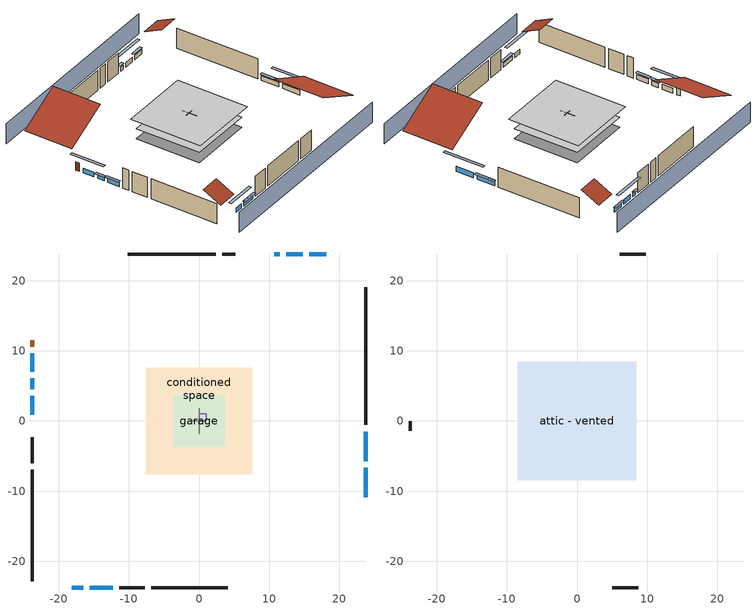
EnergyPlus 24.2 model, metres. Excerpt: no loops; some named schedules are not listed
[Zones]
central ac and furnace airloop ret air zone
 floor adiabatic (AdiabaticConst): 0,0 0,1 1,1 1,0 z0
 wall adiabatic (AdiabaticConst): 0,1 0,0 1,0 1,1 0,1 z0:1
 ceiling adiabatic (AdiabaticConst): 1,0 1,1 0,1 0,0 z1
conditioned space
 floor to garage (Floor1 construction): -3.66,-3.66 -3.66,3.66 3.66,3.66 3.66,-3.66 z0
 floor adiabatic (AdiabaticFloorConstruction): -7.63,-7.63 -7.63,7.63 7.63,7.63 7.63,-7.63 z2.44
 floor foundation (Slab2 construction): -7.63,-7.63 -7.63,7.63 7.63,7.63 7.63,-7.63 z0
 wall outside (AdiabaticWallConstruction 1): -23.82,11.49 -23.82,10.57 z0:2.03
 wall outside (AdiabaticWallConstruction): 23.82,-10.85 23.82,-6.64 / 23.82,-5.71 23.82,-1.5 z0:1.13; 18.16,23.82 15.75,23.82 / -18.16,-23.82 -16.49,-23.82 / 14.82,23.82 12.42,23.82 z0:1.1; -15.56,-23.82 -12.33,-23.82 z0:1.07; -23.82,9.64 -23.82,7.06 z0:1.16; -23.82,6.13 -23.82,4.53 / 11.49,23.82 10.72,23.82 z0:1.04; -23.82,3.61 -23.82,0.88 z0:1.19
 wall outside (Wall3 construction): 23.82,-0.57 23.82,19.1 z0:4.88
 wall outside (Wall4 construction): -6.82,-23.82 4.11,-23.82 z0:4.88
 wall outside (Wall7 construction): -23.82,-6.93 -23.82,-22.89 z0:4.88
 wall outside (Wall8 construction): 2.4,23.82 -10.19,23.82 z0:4.88
 wall to garage (Wall5 construction): 0,1.83 0,-1.83 z0:4.88
 wall to garage (Wall6 construction): -0.91,0 0.91,0 z0:4.88
 window (WindowConstruction): 23.82,-10.85 23.82,-6.64 z0:1.13
 window (WindowConstruction 9): 18.15,23.82 15.75,23.82 z0:1.1
 window (WindowConstruction 1): 23.82,-5.71 23.82,-1.5 z0:1.13
 window (WindowConstruction 2): -18.15,-23.82 -16.49,-23.82 z0:1.1
 window (WindowConstruction 3): -15.56,-23.82 -12.34,-23.82 z0:1.07
 window (WindowConstruction 4): -23.82,9.64 -23.82,7.06 z0:1.16
 window (WindowConstruction 5): -23.82,6.13 -23.82,4.53 z0:1.04
 window (WindowConstruction 6): -23.82,3.6 -23.82,0.89 z0:1.19
 window (WindowConstruction 7): 14.82,23.82 12.42,23.82 z0:1.1
 window (WindowConstruction 8): 11.49,23.82 10.72,23.82 z0:1.04
 door (Door): -23.82,11.48 -23.82,10.57 z0:2.03
 ceiling adiabatic (AdiabaticFloorConstruction): 7.63,-7.63 7.63,7.63 -7.63,7.63 -7.63,-7.63 z2.44
garage
 floor foundation (Slab1 construction): -3.66,-3.66 -3.66,3.66 3.66,3.66 3.66,-3.66 z0
 wall outside (Wall1 construction): -11.41,-23.82 -7.75,-23.82 z0:4.88
 wall outside (Wall12 construction): 5.16,23.82 3.33,23.82 z0:4.88
 wall outside (Wall2 construction): -23.82,-2.34 -23.82,-6 z0:4.88
attic - vented
 floor to conditioned space (Floor2 construction Reversed): -8.46,-8.46 -8.46,8.46 8.46,8.46 8.46,-8.46 z4.88
 wall outside (Wall10 construction): 9.79,23.82 6.09,23.82 z0:4.88
 wall outside (Wall11 construction): -23.82,-0.04 -23.82,-1.42 z0:4.88
 wall outside (Wall9 construction): 5.04,-23.82 8.73,-23.82 z0:4.88
 roof outside (Roof1 construction): 23.82,-11.78,4.88 13.05,-11.78,10.26 13.05,-23.82,10.26 23.82,-23.82,4.88
 roof outside (Roof2 construction): -19.08,-23.82,4.88 -19.08,-19.58,7 -23.82,-19.58,7 -23.82,-23.82,4.88
 roof outside (Roof3 construction): 19.08,23.82,4.88 19.08,19.58,7 23.82,19.58,7 23.82,23.82,4.88
 roof outside (Roof4 construction): -23.82,12.41,4.88 -13.62,12.41,9.98 -13.62,23.82,9.98 -23.82,23.82,4.88
shading: 23.82,28.39 -23.82,28.39 / -23.82,-28.39 23.82,-28.39 z0:4.88; 23.82,-3.89 23.82,-13.59 24.43,-13.59 24.43,-3.89 z3.87; 15.45,23.82 18.46,23.82 18.46,24.43 15.45,24.43 z1.4; 23.82,-1.19 23.82,-6.01 24.43,-6.01 24.43,-1.19 z1.43; -13.74,-23.82 -20.9,-23.82 -20.9,-24.43 -13.74,-24.43 z3.84; -12.03,-23.82 -15.86,-23.82 -15.86,-24.43 -12.03,-24.43 z1.37; -23.82,4.32 -23.82,12.38 -24.43,12.38 -24.43,4.32 z3.9; -23.82,4.23 -23.82,6.43 -24.43,6.43 -24.43,4.23 z1.34; -23.82,0.58 -23.82,3.91 -24.43,3.91 -24.43,0.58 z1.49; 9.67,23.82 17.56,23.82 17.56,24.43 9.67,24.43 z3.84; 10.41,23.82 11.79,23.82 11.79,24.43 10.41,24.43 z1.34
[Building]
Building 1: Terrain=Suburbs
[Site:Location]
Flagstaff Airport_AZ_USA: Latitude {deg}=35.14; Longitude {deg}=-111.67; Time Zone {hr}=-7; Elevation {m}=2139
[Site:GroundTemperature:Shallow]
5.11996, 3.5264, 3.39878, 4.15501, 7.19083, 10.2125, 12.8321, 14.4916, 14.6326, 13.2829, 10.7301, 7.80108
[Site:WaterMainsTemperature]
Calculation Method=Schedule; Temperature Schedule=mains temperature schedule
[Material] Roughness=Rough; Thermal Absorptance=0.9
Name | Thickness {m} | Conductivity {W/m-K} | Density {kg/m3} | Specific Heat {J/kg-K} | Solar Absorptance | Visible Absorptance
ceiling loosefill ins | 0.0846667 | 0.0480833 | 16.02 | 1046.75 | 0.7 | 0.7
ceiling stud and cavity | 0.1397 | 0.0920385 | 65.682 | 1177.47 | 0.7 | 0.7
concrete 4.0 in. | 0.1016 | 1.803125 | 2242.8 | 837.4 | 0.7 | 0.7
door material | 0.04445 | 0.0612267 | 512.64 | 1214.23 | 0.7 | 0.7
floor covering | 0.0127 | 0.0433444 | 54.468 | 1339.84 | 0.6 | 0.6
floor covering 1 | 0.0127 | 0.0450781 | 54.468 | 1339.84 | 0.9 | 0.9
floor rigid ins; wall rigid ins | 0.512978 | 0.029427 | 32.04 | 1214.23 | 0.7 | 0.7
floor stud and cavity | 0.1397 | 0.923637 | 92.3553 | 1139.71 | 0.7 | 0.7
floor stud and cavity 1 | 0.1397 | 1.75129 | 37.0049 | 1207.88 | 0.7 | 0.7
furniture material conditioned space 1; furniture material garage 1 | 0.1524 | 0.115458 | 640.8 | 1214.23 | 0.6 | 0.6
gypsum board | 0.0127 | 0.160291 | 801 | 837.4 | 0.6 | 0.6
osb sheathing 0.5 in. | 0.0127 | 0.115458 | 512.64 | 1214.23 | 0.6 | 0.6
osb sheathing 0.5 in. 1; osb sheathing 0.5 in. 2; osb sheathing 0.5 in. 3 | 0.0127 | 0.115458 | 512.64 | 1214.23 | 0.7 | 0.7
osb sheathing 0.75 in. | 0.01905 | 0.115458 | 512.64 | 1214.23 | 0.7 | 0.7
roof rigid ins | 0.00281632 | 0.029427 | 32.04 | 1214.23 | 0.7 | 0.7
wall stud and cavity | 0.1397 | 0.727959 | 139.0536 | 1170.24 | 0.6 | 0.6
wall stud and cavity 1 | 0.1397 | 0.0951301 | 139.0536 | 1170.24 | 0.7 | 0.7
wall stud and cavity 2 | 0.1397 | 0.0856282 | 139.0536 | 1170.24 | 0.7 | 0.7
wall stud and cavity 3 | 0.0889 | 0.380278 | 52.3479 | 1209.89 | 0.7 | 0.7
wall stud and cavity 4 | 0.0889 | 0.391764 | 83.0341 | 1211.67 | 0.7 | 0.7
wood shingles or shakes | 0.00635 | 0.162714 | 1121.4 | 1465.45 | 0.85 | 0.85
wood siding | 0.0254 | 0.102417 | 544.68 | 1172.36 | 0.85 | 0.85
wood siding 1; wood siding 2 | 0.0254 | 0.102417 | 544.68 | 1172.36 | 0.7 | 0.7
[Material:NoMass]
Adiabatic: Roughness=Rough; Thermal Resistance {m2-K/W}=176.1; Thermal Absorptance=0.9; Solar Absorptance=0.7; Visible Absorptance=0.7
[WindowMaterial:SimpleGlazingSystem]
WindowMaterial: U-Factor {W/m2-K}=2.78222; Solar Heat Gain Coefficient=0.56
[Construction]
AdiabaticConst: Adiabatic
AdiabaticFloorConstruction: floor stud and cavity 1, floor rigid ins, osb sheathing 0.75 in., floor covering
AdiabaticWallConstruction: wood siding 1, wall rigid ins, wall stud and cavity 3, gypsum board
AdiabaticWallConstruction 1: wood siding 2, wall rigid ins, wall stud and cavity 3, gypsum board
Door: door material
Floor1 construction: floor stud and cavity, osb sheathing 0.75 in., floor covering
Floor2 construction Reversed: gypsum board, ceiling stud and cavity, ceiling loosefill ins
furniture construction conditioned space 1: furniture material conditioned space 1
furniture construction garage 1: furniture material garage 1
PartitionWallConstruction: gypsum board, wall stud and cavity 4, gypsum board
Roof1 construction; Roof2 construction; Roof3 construction; Roof4 construction: wood shingles or shakes, roof rigid ins, osb sheathing 0.5 in.
Slab1 construction: concrete 4.0 in.
Slab2 construction: concrete 4.0 in., floor covering 1
Wall1 construction; Wall2 construction: wood siding, osb sheathing 0.5 in. 1, wall stud and cavity
Wall10 construction; Wall11 construction; Wall12 construction; Wall9 construction: wood siding, osb sheathing 0.5 in. 3, wall stud and cavity
Wall3 construction; Wall4 construction: wood siding, osb sheathing 0.5 in. 1, wall stud and cavity 1, gypsum board
Wall5 construction: osb sheathing 0.5 in. 2, wall stud and cavity 2, gypsum board
Wall6 construction: osb sheathing 0.5 in. 3, wall stud and cavity 2, gypsum board
Wall7 construction; Wall8 construction: wood siding, osb sheathing 0.5 in. 3, wall stud and cavity 1, gypsum board
WindowConstruction; WindowConstruction 1; WindowConstruction 2; WindowConstruction 3; WindowConstruction 4; WindowConstruction 5; WindowConstruction 6; WindowConstruction 7; WindowConstruction 8; WindowConstruction 9: WindowMaterial
[Zone] Multiplier=1
Name | Volume {m3} | Part of Total Floor Area
attic - vented | 361.037 | Yes
central ac and furnace airloop ret air zone | 1 | No
conditioned space | 1265.65 | Yes
garage | 130.484 | Yes
[Space]
Name | Zone | Volume {m3} | Space Type
attic - vented 1 | attic - vented | 361.037
central ac and furnace airloop ret air space | central ac and furnace airloop ret air zone |  | Plenum Space Type
conditioned space 1 | conditioned space | 1265.65
garage 1 | garage | 130.484
[OtherEquipment] Design Level Calculation Method=EquipmentLevel
Name | Fuel Type | Zone or ZoneList or Space or SpaceList | Schedule | Design Level {W} | Fraction Latent | Fraction Radiant | Fraction Lost
central_ac_and_furnace_airloop_0_RetCondToDZ equip; central_ac_and_furnace_airloop_0_SupCondToDZ equip; central_ac_and_furnace_airloop_0_SupSensLkToDZ equip | None | attic - vented 1 | Always On Discrete | 0 | 0 | 0 | 0
central_ac_and_furnace_airloop_0_SupLatLkToDZ equip | None | attic - vented 1 | Always On Discrete | 0 | 1 | 0 | 0
central_ac_and_furnace_airloop_0_RetCondToRP equip; central_ac_and_furnace_airloop_0_RetSensLkToRP equip | None | central ac and furnace airloop ret air space | Always On Discrete | 0 | 0 | 0 | 0
central_ac_and_furnace_airloop_0_RetLatLkToRP equip | None | central ac and furnace airloop ret air space | Always On Discrete | 0 | 1 | 0 | 0
central_ac_and_furnace_airloop_0_SupCondToLv equip; central_ac_and_furnace_airloop_0_SupSensLkToCond equip; mech vent house fan sensible load equip | None | conditioned space 1 | Always On Discrete | 0 | 0 | 0 | 0
central_ac_and_furnace_airloop_0_SupLatLkToCond equip; mech vent house fan latent load equip | None | conditioned space 1 | Always On Discrete | 0 | 1 | 0 | 0
clothes dryer 1 | NaturalGas | conditioned space 1 | clothes_dryer | 3100.27 | 0.0164787 | 0.0801128 | 0.85
cooking range 1 | NaturalGas | conditioned space 1 | cooking_range | 2491.32 | 0.161847 | 0.382892 | 0.2
water latent | None | conditioned space 1 | hot_water_fixtures | 668.187 | 1 | 0 | 0
water sensible | None | conditioned space 1 | hot_water_fixtures | -658.527 | 0 | 0.6 | 0
water heater energy adjustment1 | NaturalGas | garage 1 | Always On Discrete | 0.01 | 0 | 0 | 1
[ZoneInfiltration:EffectiveLeakageArea] Schedule=Always On Discrete
Name | Zone or Space | Effective Air Leakage Area {cm2} | Stack Coefficient | Wind Coefficient
infil|attic - vented 1 | attic - vented 1 | 9541.74 | 0.000713699 | 5.01389e-05
infil|garage 1 | garage 1 | 81.5512 | 0.000258295 | 6.19542e-05
[ZoneMixing] Schedule=Always On Continuous; Design Flow Rate Calculation Method=Flow/Zone; Design Flow Rate {m3/s}=0
Name | Zone or Space | Source Zone or Space
central_ac_and_furnace_airloop_0_ZoneMixCondToDZ mix; whole house fan mix | attic - vented | conditioned space
central_ac_and_furnace_airloop_0_ZoneMixDZToCond mix | conditioned space | attic - vented
[SpaceList]
Plenum Space Type: central ac and furnace airloop ret air space
[SurfaceProperty:ExposedFoundationPerimeter] Exposed Perimeter Calculation Method=TotalExposedPerimeter
Name | Total Exposed Perimeter {m}
Slab2 | 56.26608
Slab1 | 18.288
[SurfaceProperty:IncidentSolarMultiplier] Incident Solar Multiplier=1; Incident Solar Multiplier Schedule=trans schedule winter=0.85 summer=0.7
Window1; Window10; Window2; Window3; Window4; Window5; Window6; Window7; Window8; Window9
[InternalMass]
Name | Construction | Zone or ZoneList | Space or SpaceList | Surface Area {m2}
furniture mass conditioned space 1 | furniture construction conditioned space 1 | conditioned space | conditioned space 1 | 207.62
partition wall mass | PartitionWallConstruction | conditioned space | conditioned space 1 | 519.049
furniture mass garage 1 | furniture construction garage 1 | garage | garage 1 | 5.35122
[Lights] Design Level Calculation Method=LightingLevel; Return Air Fraction=0; Fraction Radiant=0.6; Fraction Visible=0.2; Fraction Replaceable=1
Name | Zone or ZoneList or Space or SpaceList | Schedule | Lighting Level {W}
interior lighting | conditioned space 1 | lighting_interior | 812.328
garage lighting | garage 1 | lighting_garage | 12.0143
[People]
occupants: Zone or ZoneList or Space or SpaceList=conditioned space 1; Number of People Schedule=occupants; Number of People Calculation Method=People; Number of People=2; Fraction Radiant=0.314171; Sensible Heat Fraction=0.56303; Activity Level Schedule=occupants activity schedule; Carbon Dioxide Generation Rate {m3/s-W}=0; Enable ASHRAE 55 Comfort Warnings=No; Mean Radiant Temperature Calculation Type=EnclosureAveraged
[ElectricEquipment] Design Level Calculation Method=EquipmentLevel
Name | Zone or ZoneList or Space or SpaceList | Schedule | Design Level {W} | Fraction Latent | Fraction Radiant | Fraction Lost
ceiling fan | conditioned space 1 | ceiling_fan | 12.7132 | 0 | 0.558 | 0
clothes dryer | conditioned space 1 | clothes_dryer | 233.363 | 0.0164787 | 0.0801128 | 0.85
clothes washer | conditioned space 1 | clothes_washer | 494.035 | 0.03 | 0.162 | 0.7
cooking range | conditioned space 1 | cooking_range | 85.0073 | 0.161847 | 0.382892 | 0.2
dishwasher | conditioned space 1 | dishwasher | 1108.14 | 0.3 | 0.18 | 0.4
fridge | conditioned space 1 | fridge schedule | 64.939 | 0 | 0.6 | 0
mech vent bath fan 0 | conditioned space 1 | mech vent bath fan 0 schedule | 30 | 0 | 0 | 1
mech vent house fan | conditioned space 1 | mech vent house fan schedule | 0 | 0 | 0 | 1
mech vent house fan cfis | conditioned space 1 | mech vent house fan cfis schedule | 0 | 0 | 0 | 0
mech vent range fan 0 | conditioned space 1 | mech vent range fan 0 schedule | 30 | 0 | 0 | 1
misc permanent spa heater | conditioned space 1 | misc permanent spa heater schedule | 534.445 | 0 | 0 | 1
misc permanent spa pump | conditioned space 1 | misc permanent spa pump schedule | 558.899 | 0 | 0 | 1
misc plug loads | conditioned space 1 | plug_loads_other | 591.122 | 0.021 | 0.558 | 0.049
whole house fan | conditioned space 1 | Always On Discrete | 0 | 0 | 0 | 1
fridge 1 | garage 1 | fridge schedule 1 | 64.939 | 0 | 0.6 | 0
[ZoneInfiltration:DesignFlowRate] Zone or ZoneList or Space or SpaceList=conditioned space 1; Schedule=Always On Discrete; Design Flow Rate Calculation Method=Flow/Zone; Design Flow Rate {m3/s}=0
infil flow; natural vent flow; whole house fan flow
[AirLoopHVAC:ReturnPlenum]
Air Loop HVAC Return Plenum 1: Zone=central ac and furnace airloop ret air zone
[Foundation:Kiva] Wall Height Above Grade {m}=0.1016; Wall Depth Below Slab {m}=0.2032
Name | Initial Indoor Air Temperature {C}
Foundation Kiva 1 | 7.04774
Foundation Kiva 2 | 20
[Foundation:Kiva:Settings]
Soil Conductivity {W/m-K}=0.8655; Soil Density {kg/m3}=1842.3; Soil Specific Heat {J/kg-K}=418.7; Ground Solar Absorptivity=0.9; Ground Thermal Absorptivity=0.9; Ground Surface Roughness {m}=0.03; Far-Field Width {m}=40; Deep-Ground Boundary Condition=ZeroFlux; Deep-Ground Depth {m}=40; Minimum Cell Dimension {m}=0.2; Maximum Cell Growth Coefficient=3; Simulation Timestep=Timestep
[Exterior:Lights]
exterior lighting: Schedule=exterior lighting schedule; Design Level {W}=34.2906
[EnergyManagementSystem:Sensor] Output:Variable or Output:Meter Index Key=attic - vented
Name | Output:Variable or Output:Meter
central_ac_and_furnace_airloop_0_DZ_T_s | Zone Air Temperature
central_ac_and_furnace_airloop_0_DZ_W_s | Zone Mean Air Humidity Ratio
[Schedule:Constant]
Name | Hourly Value
Always On Discrete; Always On Continuous; mech vent house fan schedule; mech vent house fan cfis schedule | 1
occupants activity schedule | 117.228
[Schedule:Week:Daily]
trans schedule winter=0.85 summer=0.7 Week Rule - Jan1-May26: trans schedule winter=0.85 summer=0.7 allday1, trans schedule winter=0.85 summer=0.7 allday1, trans schedule winter=0.85 summer=0.7 allday1, trans schedule winter=0.85 summer=0.7 allday1, trans schedule winter=0.85 summer=0.7 allday1, trans schedule winter=0.85 summer=0.7 allday1, trans schedule winter=0.85 summer=0.7 allday1, trans schedule winter=0.85 summer=0.7 default day, trans schedule winter=0.85 summer=0.7 default day, trans schedule winter=0.85 summer=0.7 default day, trans schedule winter=0.85 summer=0.7 default day, trans schedule winter=0.85 summer=0.7 default day
trans schedule winter=0.85 summer=0.7 Week Rule - May27-Jun2: trans schedule winter=0.85 summer=0.7 allday1, trans schedule winter=0.85 summer=0.7 allday1, trans schedule winter=0.85 summer=0.7 allday1, trans schedule winter=0.85 summer=0.7 allday1, trans schedule winter=0.85 summer=0.7 allday1, trans schedule winter=0.85 summer=0.7 allday152, trans schedule winter=0.85 summer=0.7 allday152, trans schedule winter=0.85 summer=0.7 default day, trans schedule winter=0.85 summer=0.7 default day, trans schedule winter=0.85 summer=0.7 default day, trans schedule winter=0.85 summer=0.7 default day, trans schedule winter=0.85 summer=0.7 default day
trans schedule winter=0.85 summer=0.7 Week Rule - Jun3-Aug25: trans schedule winter=0.85 summer=0.7 allday152, trans schedule winter=0.85 summer=0.7 allday152, trans schedule winter=0.85 summer=0.7 allday152, trans schedule winter=0.85 summer=0.7 allday152, trans schedule winter=0.85 summer=0.7 allday152, trans schedule winter=0.85 summer=0.7 allday152, trans schedule winter=0.85 summer=0.7 allday152, trans schedule winter=0.85 summer=0.7 default day, trans schedule winter=0.85 summer=0.7 default day, trans schedule winter=0.85 summer=0.7 default day, trans schedule winter=0.85 summer=0.7 default day, trans schedule winter=0.85 summer=0.7 default day
trans schedule winter=0.85 summer=0.7 Week Rule - Aug26-Sep1: trans schedule winter=0.85 summer=0.7 allday152, trans schedule winter=0.85 summer=0.7 allday152, trans schedule winter=0.85 summer=0.7 allday152, trans schedule winter=0.85 summer=0.7 allday152, trans schedule winter=0.85 summer=0.7 allday152, trans schedule winter=0.85 summer=0.7 allday152, trans schedule winter=0.85 summer=0.7 allday244, trans schedule winter=0.85 summer=0.7 default day, trans schedule winter=0.85 summer=0.7 default day, trans schedule winter=0.85 summer=0.7 default day, trans schedule winter=0.85 summer=0.7 default day, trans schedule winter=0.85 summer=0.7 default day
trans schedule winter=0.85 summer=0.7 Week Rule - Sep2-Dec31: trans schedule winter=0.85 summer=0.7 allday244, trans schedule winter=0.85 summer=0.7 allday244, trans schedule winter=0.85 summer=0.7 allday244, trans schedule winter=0.85 summer=0.7 allday244, trans schedule winter=0.85 summer=0.7 allday244, trans schedule winter=0.85 summer=0.7 allday244, trans schedule winter=0.85 summer=0.7 allday244, trans schedule winter=0.85 summer=0.7 default day, trans schedule winter=0.85 summer=0.7 default day, trans schedule winter=0.85 summer=0.7 default day, trans schedule winter=0.85 summer=0.7 default day, trans schedule winter=0.85 summer=0.7 default day
fridge schedule Week Rule - Jan1-Jan27: fridge schedule allday1, fridge schedule allday1, fridge schedule allday1, fridge schedule allday1, fridge schedule allday1, fridge schedule allday1, fridge schedule allday1, fridge schedule default day, fridge schedule default day, fridge schedule default day, fridge schedule default day, fridge schedule default day
fridge schedule Week Rule - Jan28-Feb3: fridge schedule allday1, fridge schedule allday1, fridge schedule allday1, fridge schedule allday1, fridge schedule allday2, fridge schedule allday2, fridge schedule allday2, fridge schedule default day, fridge schedule default day, fridge schedule default day, fridge schedule default day, fridge schedule default day
fridge schedule Week Rule - Feb4-Feb24: fridge schedule allday2, fridge schedule allday2, fridge schedule allday2, fridge schedule allday2, fridge schedule allday2, fridge schedule allday2, fridge schedule allday2, fridge schedule default day, fridge schedule default day, fridge schedule default day, fridge schedule default day, fridge schedule default day
fridge schedule Week Rule - Feb25-Mar3: fridge schedule allday2, fridge schedule allday2, fridge schedule allday2, fridge schedule allday2, fridge schedule allday3, fridge schedule allday3, fridge schedule allday3, fridge schedule default day, fridge schedule default day, fridge schedule default day, fridge schedule default day, fridge schedule default day
fridge schedule Week Rule - Mar4-May26: fridge schedule allday3, fridge schedule allday3, fridge schedule allday3, fridge schedule allday3, fridge schedule allday3, fridge schedule allday3, fridge schedule allday3, fridge schedule default day, fridge schedule default day, fridge schedule default day, fridge schedule default day, fridge schedule default day
fridge schedule Week Rule - May27-Jun2: fridge schedule allday3, fridge schedule allday3, fridge schedule allday3, fridge schedule allday3, fridge schedule allday3, fridge schedule allday6, fridge schedule allday6, fridge schedule default day, fridge schedule default day, fridge schedule default day, fridge schedule default day, fridge schedule default day
fridge schedule Week Rule - Jun3-Sep29: fridge schedule allday6, fridge schedule allday6, fridge schedule allday6, fridge schedule allday6, fridge schedule allday6, fridge schedule allday6, fridge schedule allday6, fridge schedule default day, fridge schedule default day, fridge schedule default day, fridge schedule default day, fridge schedule default day
fridge schedule Week Rule - Sep30-Oct6: fridge schedule allday6, fridge schedule allday10, fridge schedule allday10, fridge schedule allday10, fridge schedule allday10, fridge schedule allday10, fridge schedule allday10, fridge schedule default day, fridge schedule default day, fridge schedule default day, fridge schedule default day, fridge schedule default day
fridge schedule Week Rule - Oct7-Oct27: fridge schedule allday10, fridge schedule allday10, fridge schedule allday10, fridge schedule allday10, fridge schedule allday10, fridge schedule allday10, fridge schedule allday10, fridge schedule default day, fridge schedule default day, fridge schedule default day, fridge schedule default day, fridge schedule default day
fridge schedule Week Rule - Oct28-Nov3: fridge schedule allday10, fridge schedule allday10, fridge schedule allday10, fridge schedule allday10, fridge schedule allday11, fridge schedule allday11, fridge schedule allday11, fridge schedule default day, fridge schedule default day, fridge schedule default day, fridge schedule default day, fridge schedule default day
fridge schedule Week Rule - Nov4-Nov24: fridge schedule allday11, fridge schedule allday11, fridge schedule allday11, fridge schedule allday11, fridge schedule allday11, fridge schedule allday11, fridge schedule allday11, fridge schedule default day, fridge schedule default day, fridge schedule default day, fridge schedule default day, fridge schedule default day
fridge schedule Week Rule - Nov25-Dec1: fridge schedule allday11, fridge schedule allday11, fridge schedule allday11, fridge schedule allday11, fridge schedule allday11, fridge schedule allday11, fridge schedule allday12, fridge schedule default day, fridge schedule default day, fridge schedule default day, fridge schedule default day, fridge schedule default day
fridge schedule Week Rule - Dec2-Dec31: fridge schedule allday12, fridge schedule allday12, fridge schedule allday12, fridge schedule allday12, fridge schedule allday12, fridge schedule allday12, fridge schedule allday12, fridge schedule default day, fridge schedule default day, fridge schedule default day, fridge schedule default day, fridge schedule default day
mech vent bath fan 0 schedule Week Rule - Jan1-Dec31: mech vent bath fan 0 schedule allday1, mech vent bath fan 0 schedule allday1, mech vent bath fan 0 schedule allday1, mech vent bath fan 0 schedule allday1, mech vent bath fan 0 schedule allday1, mech vent bath fan 0 schedule allday1, mech vent bath fan 0 schedule allday1, mech vent bath fan 0 schedule default day, mech vent bath fan 0 schedule default day, mech vent bath fan 0 schedule default day, mech vent bath fan 0 schedule default day, mech vent bath fan 0 schedule default day
mech vent range fan 0 schedule Week Rule - Jan1-Dec31: mech vent range fan 0 schedule allday1, mech vent range fan 0 schedule allday1, mech vent range fan 0 schedule allday1, mech vent range fan 0 schedule allday1, mech vent range fan 0 schedule allday1, mech vent range fan 0 schedule allday1, mech vent range fan 0 schedule allday1, mech vent range fan 0 schedule default day, mech vent range fan 0 schedule default day, mech vent range fan 0 schedule default day, mech vent range fan 0 schedule default day, mech vent range fan 0 schedule default day
misc permanent spa heater schedule Week Rule - Jan1-Jan27: misc permanent spa heater schedule allday1, misc permanent spa heater schedule allday1, misc permanent spa heater schedule allday1, misc permanent spa heater schedule allday1, misc permanent spa heater schedule allday1, misc permanent spa heater schedule allday1, misc permanent spa heater schedule allday1, misc permanent spa heater schedule default day, misc permanent spa heater schedule default day, misc permanent spa heater schedule default day, misc permanent spa heater schedule default day, misc permanent spa heater schedule default day
misc permanent spa heater schedule Week Rule - Jan28-Feb3: misc permanent spa heater schedule allday1, misc permanent spa heater schedule allday1, misc permanent spa heater schedule allday1, misc permanent spa heater schedule allday1, misc permanent spa heater schedule allday2, misc permanent spa heater schedule allday2, misc permanent spa heater schedule allday2, misc permanent spa heater schedule default day, misc permanent spa heater schedule default day, misc permanent spa heater schedule default day, misc permanent spa heater schedule default day, misc permanent spa heater schedule default day
misc permanent spa heater schedule Week Rule - Feb4-Feb24: misc permanent spa heater schedule allday2, misc permanent spa heater schedule allday2, misc permanent spa heater schedule allday2, misc permanent spa heater schedule allday2, misc permanent spa heater schedule allday2, misc permanent spa heater schedule allday2, misc permanent spa heater schedule allday2, misc permanent spa heater schedule default day, misc permanent spa heater schedule default day, misc permanent spa heater schedule default day, misc permanent spa heater schedule default day, misc permanent spa heater schedule default day
misc permanent spa heater schedule Week Rule - Feb25-Mar3: misc permanent spa heater schedule allday2, misc permanent spa heater schedule allday2, misc permanent spa heater schedule allday2, misc permanent spa heater schedule allday2, misc permanent spa heater schedule allday3, misc permanent spa heater schedule allday3, misc permanent spa heater schedule allday3, misc permanent spa heater schedule default day, misc permanent spa heater schedule default day, misc permanent spa heater schedule default day, misc permanent spa heater schedule default day, misc permanent spa heater schedule default day
misc permanent spa heater schedule Week Rule - Mar4-May26: misc permanent spa heater schedule allday3, misc permanent spa heater schedule allday3, misc permanent spa heater schedule allday3, misc permanent spa heater schedule allday3, misc permanent spa heater schedule allday3, misc permanent spa heater schedule allday3, misc permanent spa heater schedule allday3, misc permanent spa heater schedule default day, misc permanent spa heater schedule default day, misc permanent spa heater schedule default day, misc permanent spa heater schedule default day, misc permanent spa heater schedule default day
misc permanent spa heater schedule Week Rule - May27-Jun2: misc permanent spa heater schedule allday3, misc permanent spa heater schedule allday3, misc permanent spa heater schedule allday3, misc permanent spa heater schedule allday3, misc permanent spa heater schedule allday3, misc permanent spa heater schedule allday6, misc permanent spa heater schedule allday6, misc permanent spa heater schedule default day, misc permanent spa heater schedule default day, misc permanent spa heater schedule default day, misc permanent spa heater schedule default day, misc permanent spa heater schedule default day
misc permanent spa heater schedule Week Rule - Jun3-Sep29: misc permanent spa heater schedule allday6, misc permanent spa heater schedule allday6, misc permanent spa heater schedule allday6, misc permanent spa heater schedule allday6, misc permanent spa heater schedule allday6, misc permanent spa heater schedule allday6, misc permanent spa heater schedule allday6, misc permanent spa heater schedule default day, misc permanent spa heater schedule default day, misc permanent spa heater schedule default day, misc permanent spa heater schedule default day, misc permanent spa heater schedule default day
misc permanent spa heater schedule Week Rule - Sep30-Oct6: misc permanent spa heater schedule allday6, misc permanent spa heater schedule allday10, misc permanent spa heater schedule allday10, misc permanent spa heater schedule allday10, misc permanent spa heater schedule allday10, misc permanent spa heater schedule allday10, misc permanent spa heater schedule allday10, misc permanent spa heater schedule default day, misc permanent spa heater schedule default day, misc permanent spa heater schedule default day, misc permanent spa heater schedule default day, misc permanent spa heater schedule default day
misc permanent spa heater schedule Week Rule - Oct7-Oct27: misc permanent spa heater schedule allday10, misc permanent spa heater schedule allday10, misc permanent spa heater schedule allday10, misc permanent spa heater schedule allday10, misc permanent spa heater schedule allday10, misc permanent spa heater schedule allday10, misc permanent spa heater schedule allday10, misc permanent spa heater schedule default day, misc permanent spa heater schedule default day, misc permanent spa heater schedule default day, misc permanent spa heater schedule default day, misc permanent spa heater schedule default day
[Schedule:Year]
trans schedule winter=0.85 summer=0.7: trans schedule winter=0.85 summer=0.7 Week Rule - Jan1-May26, 1, 1, 5, 26, trans schedule winter=0.85 summer=0.7 Week Rule - May27-Jun2, 5, 27, 6, 2, trans schedule winter=0.85 summer=0.7 Week Rule - Jun3-Aug25, 6, 3, 8, 25, trans schedule winter=0.85 summer=0.7 Week Rule - Aug26-Sep1, 8, 26, 9, 1, trans schedule winter=0.85 summer=0.7 Week Rule - Sep2-Dec31, 9, 2, 12, 31
fridge schedule: fridge schedule Week Rule - Jan1-Jan27, 1, 1, 1, 27, fridge schedule Week Rule - Jan28-Feb3, 1, 28, 2, 3, fridge schedule Week Rule - Feb4-Feb24, 2, 4, 2, 24, fridge schedule Week Rule - Feb25-Mar3, 2, 25, 3, 3, fridge schedule Week Rule - Mar4-May26, 3, 4, 5, 26, fridge schedule Week Rule - May27-Jun2, 5, 27, 6, 2, fridge schedule Week Rule - Jun3-Sep29, 6, 3, 9, 29, fridge schedule Week Rule - Sep30-Oct6, 9, 30, 10, 6, fridge schedule Week Rule - Oct7-Oct27, 10, 7, 10, 27, fridge schedule Week Rule - Oct28-Nov3, 10, 28, 11, 3, fridge schedule Week Rule - Nov4-Nov24, 11, 4, 11, 24, fridge schedule Week Rule - Nov25-Dec1, 11, 25, 12, 1, fridge schedule Week Rule - Dec2-Dec31, 12, 2, 12, 31
mech vent bath fan 0 schedule: mech vent bath fan 0 schedule Week Rule - Jan1-Dec31, 1, 1, 12, 31
mech vent range fan 0 schedule: mech vent range fan 0 schedule Week Rule - Jan1-Dec31, 1, 1, 12, 31
misc permanent spa heater schedule: misc permanent spa heater schedule Week Rule - Jan1-Jan27, 1, 1, 1, 27, misc permanent spa heater schedule Week Rule - Jan28-Feb3, 1, 28, 2, 3, misc permanent spa heater schedule Week Rule - Feb4-Feb24, 2, 4, 2, 24, misc permanent spa heater schedule Week Rule - Feb25-Mar3, 2, 25, 3, 3, misc permanent spa heater schedule Week Rule - Mar4-May26, 3, 4, 5, 26, misc permanent spa heater schedule Week Rule - May27-Jun2, 5, 27, 6, 2, misc permanent spa heater schedule Week Rule - Jun3-Sep29, 6, 3, 9, 29, misc permanent spa heater schedule Week Rule - Sep30-Oct6, 9, 30, 10, 6, misc permanent spa heater schedule Week Rule - Oct7-Oct27, 10, 7, 10, 27, misc permanent spa heater schedule Week Rule - Oct28-Nov3, 10, 28, 11, 3, misc permanent spa heater schedule Week Rule - Nov4-Nov24, 11, 4, 11, 24, misc permanent spa heater schedule Week Rule - Nov25-Dec1, 11, 25, 12, 1, misc permanent spa heater schedule Week Rule - Dec2-Dec31, 12, 2, 12, 31
misc permanent spa pump schedule: misc permanent spa pump schedule Week Rule - Jan1-Jan27, 1, 1, 1, 27, misc permanent spa pump schedule Week Rule - Jan28-Feb3, 1, 28, 2, 3, misc permanent spa pump schedule Week Rule - Feb4-Feb24, 2, 4, 2, 24, misc permanent spa pump schedule Week Rule - Feb25-Mar3, 2, 25, 3, 3, misc permanent spa pump schedule Week Rule - Mar4-Mar31, 3, 4, 3, 31, misc permanent spa pump schedule Week Rule - Apr1-Apr28, 4, 1, 4, 28, misc permanent spa pump schedule Week Rule - Apr29-May5, 4, 29, 5, 5, misc permanent spa pump schedule Week Rule - May6-May26, 5, 6, 5, 26, misc permanent spa pump schedule Week Rule - May27-Jun2, 5, 27, 6, 2, misc permanent spa pump schedule Week Rule - Jun3-Jun30, 6, 3, 6, 30, misc permanent spa pump schedule Week Rule - Jul1-Aug25, 7, 1, 8, 25, misc permanent spa pump schedule Week Rule - Aug26-Sep1, 8, 26, 9, 1, misc permanent spa pump schedule Week Rule - Sep2-Sep29, 9, 2, 9, 29, misc permanent spa pump schedule Week Rule - Sep30-Oct6, 9, 30, 10, 6, misc permanent spa pump schedule Week Rule - Oct7-Oct27, 10, 7, 10, 27, misc permanent spa pump schedule Week Rule - Oct28-Nov3, 10, 28, 11, 3, misc permanent spa pump schedule Week Rule - Nov4-Nov24, 11, 4, 11, 24, misc permanent spa pump schedule Week Rule - Nov25-Dec1, 11, 25, 12, 1, misc permanent spa pump schedule Week Rule - Dec2-Dec31, 12, 2, 12, 31
fridge schedule 1: fridge schedule 1 Week Rule - Jan1-Jan27, 1, 1, 1, 27, fridge schedule 1 Week Rule - Jan28-Feb3, 1, 28, 2, 3, fridge schedule 1 Week Rule - Feb4-Feb24, 2, 4, 2, 24, fridge schedule 1 Week Rule - Feb25-Mar3, 2, 25, 3, 3, fridge schedule 1 Week Rule - Mar4-May26, 3, 4, 5, 26, fridge schedule 1 Week Rule - May27-Jun2, 5, 27, 6, 2, fridge schedule 1 Week Rule - Jun3-Sep29, 6, 3, 9, 29, fridge schedule 1 Week Rule - Sep30-Oct6, 9, 30, 10, 6, fridge schedule 1 Week Rule - Oct7-Oct27, 10, 7, 10, 27, fridge schedule 1 Week Rule - Oct28-Nov3, 10, 28, 11, 3, fridge schedule 1 Week Rule - Nov4-Nov24, 11, 4, 11, 24, fridge schedule 1 Week Rule - Nov25-Dec1, 11, 25, 12, 1, fridge schedule 1 Week Rule - Dec2-Dec31, 12, 2, 12, 31
exterior lighting schedule: exterior lighting schedule Week Rule - Jan1-Jan6, 1, 1, 1, 6, exterior lighting schedule Week Rule - Jan7-Jan27, 1, 7, 1, 27, exterior lighting schedule Week Rule - Jan28-Feb3, 1, 28, 2, 3, exterior lighting schedule Week Rule - Feb4-Feb24, 2, 4, 2, 24, exterior lighting schedule Week Rule - Feb25-Mar3, 2, 25, 3, 3, exterior lighting schedule Week Rule - Mar4-Mar31, 3, 4, 3, 31, exterior lighting schedule Week Rule - Apr1-Apr28, 4, 1, 4, 28, exterior lighting schedule Week Rule - Apr29-May5, 4, 29, 5, 5, exterior lighting schedule Week Rule - May6-May26, 5, 6, 5, 26, exterior lighting schedule Week Rule - May27-Jun2, 5, 27, 6, 2, exterior lighting schedule Week Rule - Jun3-Jun30, 6, 3, 6, 30, exterior lighting schedule Week Rule - Jul1-Aug25, 7, 1, 8, 25, exterior lighting schedule Week Rule - Aug26-Sep1, 8, 26, 9, 1, exterior lighting schedule Week Rule - Sep2-Sep29, 9, 2, 9, 29, exterior lighting schedule Week Rule - Sep30-Oct6, 9, 30, 10, 6, exterior lighting schedule Week Rule - Oct7-Oct27, 10, 7, 10, 27, exterior lighting schedule Week Rule - Oct28-Nov3, 10, 28, 11, 3, exterior lighting schedule Week Rule - Nov4-Nov24, 11, 4, 11, 24, exterior lighting schedule Week Rule - Nov25-Dec1, 11, 25, 12, 1, exterior lighting schedule Week Rule - Dec2-Dec31, 12, 2, 12, 31
[Schedule:File] File=in.schedules.csv; Rows to Skip at Top=1; Number of Hours of Data=8760; Column Separator=Comma; Interpolate to Timestep=No; Minutes per Item=15; Adjust Schedule for Daylight Savings=Yes
Name | Column Number
lighting_interior | 2
occupants | 1
ceiling_fan | 8
clothes_dryer | 7
clothes_washer | 6
cooking_range | 4
dishwasher | 5
plug_loads_other | 9
hot_water_fixtures | 13
lighting_garage | 3
[Schedule:Compact]
mains temperature schedule: Through: 01/01, For: AllDays, Until: 24:00, 8.91389, Through: 01/02, For: AllDays, Until: 24:00, 8.85944, Through: 01/03, For: AllDays, Until: 24:00, 8.80556, Through: 01/04, For: AllDays, Until: 24:00, 8.75278, Through: 01/05, For: AllDays, Until: 24:00, 8.70111, Through: 01/06, For: AllDays, Until: 24:00, 8.65056, Through: 01/07, For: AllDays, Until: 24:00, 8.60111, Through: 01/08, For: AllDays, Until: 24:00, 8.55222, Through: 01/09, For: AllDays, Until: 24:00, 8.505, Through: 01/10, For: AllDays, Until: 24:00, 8.45889, Through: 01/11, For: AllDays, Until: 24:00, 8.41333, Through: 01/12, For: AllDays, Until: 24:00, 8.36944, Through: 01/13, For: AllDays, Until: 24:00, 8.32611, Through: 01/14, For: AllDays, Until: 24:00, 8.28444, Through: 01/15, For: AllDays, Until: 24:00, 8.24389, Through: 01/16, For: AllDays, Until: 24:00, 8.20389, Through: 01/17, For: AllDays, Until: 24:00, 8.16556, Through: 01/18, For: AllDays, Until: 24:00, 8.12833, Through: 01/19, For: AllDays, Until: 24:00, 8.09278, Through: 01/20, For: AllDays, Until: 24:00, 8.05778, Through: 01/21, For: AllDays, Until: 24:00, 8.02444, Through: 01/22, For: AllDays, Until: 24:00, 7.99222, Through: 01/23, For: AllDays, Until: 24:00, 7.96111, Through: 01/24, For: AllDays, Until: 24:00, 7.93111, Through: 01/25, For: AllDays, Until: 24:00, 7.90278, Through: 01/26, For: AllDays, Until: 24:00, 7.875, Through: 01/27, For: AllDays, Until: 24:00, 7.84944, Through: 01/28, For: AllDays, Until: 24:00, 7.82444, Through: 01/29, For: AllDays, Until: 24:00, 7.80111, Through: 01/30, For: AllDays, Until: 24:00, 7.77889, Through: 01/31, For: AllDays, Until: 24:00, 7.75778, Through: 02/01, For: AllDays, Until: 24:00, 7.73833, Through: 02/02, For: AllDays, Until: 24:00, 7.72, Through: 02/03, For: AllDays, Until: 24:00, 7.70333, Through: 02/04, For: AllDays, Until: 24:00, 7.68778, Through: 02/05, For: AllDays, Until: 24:00, 7.67333, Through: 02/06, For: AllDays, Until: 24:00, 7.66056, Through: 02/07, For: AllDays, Until: 24:00, 7.64889, Through: 02/08, For: AllDays, Until: 24:00, 7.63889, Through: 02/09, For: AllDays, Until: 24:00, 7.63, Through: 02/10, For: AllDays, Until: 24:00, 7.62222, Through: 02/11, For: AllDays, Until: 24:00, 7.61611, Through: 02/12, For: AllDays, Until: 24:00, 7.61111, Through: 02/13, For: AllDays, Until: 24:00, 7.60778, Through: 02/14, For: AllDays, Until: 24:00, 7.60556, Through: 02/15, For: AllDays, Until: 24:00, 7.605, Through: 02/16, For: AllDays, Until: 24:00, 7.60556, Through: 02/17, For: AllDays, Until: 24:00, 7.60722, Through: 02/18, For: AllDays, Until: 24:00, 7.61056, Through: 02/19, For: AllDays, Until: 24:00, 7.61556, Through: 02/20, For: AllDays, Until: 24:00, 7.62111, Through: 02/21, For: AllDays, Until: 24:00, 7.62889, Through: 02/22, For: AllDays, Until: 24:00, 7.63722, Through: 02/23, For: AllDays, Until: 24:00, 7.64722, Through: 02/24, For: AllDays, Until: 24:00, 7.65889, Through: 02/25, For: AllDays, Until: 24:00, 7.67167, Through: 02/26, For: AllDays, Until: 24:00, 7.68556, Through: 02/27, For: AllDays, Until: 24:00, 7.70111, Through: 02/28, For: AllDays, Until: 24:00, 7.71778, Through: 03/01, For: AllDays, Until: 24:00, 7.73556, Through: 03/02, For: AllDays, Until: 24:00, 7.755, Through: 03/03, For: AllDays, Until: 24:00, 7.77556, Through: 03/04, For: AllDays, Until: 24:00, 7.79778, Through: 03/05, For: AllDays, Until: 24:00, 7.82111, Through: 03/06, For: AllDays, Until: 24:00, 7.84556, Through: 03/07, For: AllDays, Until: 24:00, 7.87111, Through: 03/08, For: AllDays, Until: 24:00, 7.89833, Through: 03/09, For: AllDays, Until: 24:00, 7.92667, Through: 03/10, For: AllDays, Until: 24:00, 7.95667, Through: 03/11, For: AllDays, Until: 24:00, 7.98722, Through: 03/12, For: AllDays, Until: 24:00, 8.01944, Through: 03/13, For: AllDays, Until: 24:00, 8.05278, Through: 03/14, For: AllDays, Until: 24:00, 8.08722, Through: 03/15, For: AllDays, Until: 24:00, 8.12333, Through: 03/16, For: AllDays, Until: 24:00, 8.16, Through: 03/17, For: AllDays, Until: 24:00, 8.19833, Through: 03/18, For: AllDays, Until: 24:00, 8.23778, Through: 03/19, For: AllDays, Until: 24:00, 8.27833, Through: 03/20, For: AllDays, Until: 24:00, 8.32, Through: 03/21, For: AllDays, Until: 24:00, 8.36278, Through: 03/22, For: AllDays, Until: 24:00, 8.40667, Through: 03/23, For: AllDays, Until: 24:00, 8.45167, Through: 03/24, For: AllDays, Until: 24:00, 8.49833, Through: 03/25, For: AllDays, Until: 24:00, 8.54556, Through: 03/26, For: AllDays, Until: 24:00, 8.59389, Through: 03/27, For: AllDays, Until: 24:00, 8.64333, Through: 03/28, For: AllDays, Until: 24:00, 8.69389, Through: 03/29, For: AllDays, Until: 24:00, 8.745, Through: 03/30, For: AllDays, Until: 24:00, 8.79778, Through: 03/31, For: AllDays, Until: 24:00, 8.85111, Through: 04/01, For: AllDays, Until: 24:00, 8.90556, Through: 04/02, For: AllDays, Until: 24:00, 8.96111, Through: 04/03, For: AllDays, Until: 24:00, 9.01778, Through: 04/04, For: AllDays, Until: 24:00, 9.075, Through: 04/05, For: AllDays, Until: 24:00, 9.13333, Through: 04/06, For: AllDays, Until: 24:00, 9.19222, Through: 04/07, For: AllDays, Until: 24:00, 9.25278, Through: 04/08, For: AllDays, Until: 24:00, 9.31333, Through: 04/09, For: AllDays, Until: 24:00, 9.375, Through: 04/10, For: AllDays, Until: 24:00, 9.43778, Through: 04/11, For: AllDays, Until: 24:00, 9.50111, Through: 04/12, For: AllDays, Until: 24:00, 9.56556, Through: 04/13, For: AllDays, Until: 24:00, 9.63056, Through: 04/14, For: AllDays, Until: 24:00, 9.69611, Through: 04/15, For: AllDays, Until: 24:00, 9.76278, Through: 04/16, For: AllDays, Until: 24:00, 9.83, Through: 04/17, For: AllDays, Until: 24:00, 9.89778, Through: 04/18, For: AllDays, Until: 24:00, 9.96667, Through: 04/19, For: AllDays, Until: 24:00, 10.0356, Through: 04/20, For: AllDays, Until: 24:00, 10.1056, Through: 04/21, For: AllDays, Until: 24:00, 10.1761, Through: 04/22, For: AllDays, Until: 24:00, 10.2472, Through: 04/23, For: AllDays, Until: 24:00, 10.3189, Through: 04/24, For: AllDays, Until: 24:00, 10.3911, Through: 04/25, For: AllDays, Until: 24:00, 10.4639, Through: 04/26, For: AllDays, Until: 24:00, 10.5372, Through: 04/27, For: AllDays, Until: 24:00, 10.6106, Through: 04/28, For: AllDays, Until: 24:00, 10.685, Through: 04/29, For: AllDays, Until: 24:00, 10.7594, Through: 04/30, For: AllDays, Until: 24:00, 10.8344, Through: 05/01, For: AllDays, Until: 24:00, 10.91, Through: 05/02, For: AllDays, Until: 24:00, 10.9861, Through: 05/03, For: AllDays, Until: 24:00, 11.0622, Through: 05/04, For: AllDays, Until: 24:00, 11.1389, Through: 05/05, For: AllDays, Until: 24:00, 11.2156, Through: 05/06, For: AllDays, Until: 24:00, 11.2928, Through: 05/07, For: AllDays, Until: 24:00, 11.37, Through: 05/08, For: AllDays, Until: 24:00, 11.4478, Through: 05/09, For: AllDays, Until: 24:00, 11.5256, Through: 05/10, For: AllDays, Until: 24:00, 11.6033, Through: 05/11, For: AllDays, Until: 24:00, 11.6817, Through: 05/12, For: AllDays, Until: 24:00, 11.76, Through: 05/13, For: AllDays, Until: 24:00, 11.8383, Through: 05/14, For: AllDays, Until: 24:00, 11.9172, Through: 05/15, For: AllDays, Until: 24:00, 11.9956, Through: 05/16, For: AllDays, Until: 24:00, 12.0744, Through: 05/17, For: AllDays, Until: 24:00, 12.1533, Through: 05/18, For: AllDays, Until: 24:00, 12.2322, Through: 05/19, For: AllDays, Until: 24:00, 12.3106, Through: 05/20, For: AllDays, Until: 24:00, 12.3894, Through: 05/21, For: AllDays, Until: 24:00, 12.4678, Through: 05/22, For: AllDays, Until: 24:00, 12.5467, Through: 05/23, For: AllDays, Until: 24:00, 12.625, Through: 05/24, For: AllDays, Until: 24:00, 12.7033, Through: 05/25, For: AllDays, Until: 24:00, 12.7817, Through: 05/26, For: AllDays, Until: 24:00, 12.8594, Through: 05/27, For: AllDays, Until: 24:00, 12.9372, Through: 05/28, For: AllDays, Until: 24:00, 13.015, Through: 05/29, For: AllDays, Until: 24:00, 13.0922, Through: 05/30, For: AllDays, Until: 24:00, 13.1689, Through: 05/31, For: AllDays, Until: 24:00, 13.2461, Through: 06/01, For: AllDays, Until: 24:00, 13.3222, Through: 06/02, For: AllDays, Until: 24:00, 13.3983, Through: 06/03, For: AllDays, Until: 24:00, 13.4739, Through: 06/04, For: AllDays, Until: 24:00, 13.5494, Through: 06/05, For: AllDays, Until: 24:00, 13.6244, Through: 06/06, For: AllDays, Until: 24:00, 13.6989, Through: 06/07, For: AllDays, Until: 24:00, 13.7728, Through: 06/08, For: AllDays, Until: 24:00, 13.8467, Through: 06/09, For: AllDays, Until: 24:00, 13.9194, Through: 06/10, For: AllDays, Until: 24:00, 13.9922, Through: 06/11, For: AllDays, Until: 24:00, 14.0644, Through: 06/12, For: AllDays, Until: 24:00, 14.1356, Through: 06/13, For: AllDays, Until: 24:00, 14.2067, Through: 06/14, For: AllDays, Until: 24:00, 14.2772, Through: 06/15, For: AllDays, Until: 24:00, 14.3467, Through: 06/16, For: AllDays, Until: 24:00, 14.4156, Through: 06/17, For: AllDays, Until: 24:00, 14.4839, Through: 06/18, For: AllDays, Until: 24:00, 14.5517, Through: 06/19, For: AllDays, Until: 24:00, 14.6189, Through: 06/20, For: AllDays, Until: 24:00, 14.685, Through: 06/21, For: AllDays, Until: 24:00, 14.7506, Through: 06/22, For: AllDays, Until: 24:00, 14.8156, Through: 06/23, For: AllDays, Until: 24:00, 14.8794, Through: 06/24, For: AllDays, Until: 24:00, 14.9428, Through: 06/25, For: AllDays, Until: 24:00, 15.005, Through: 06/26, For: AllDays, Until: 24:00, 15.0667, Through: 06/27, For: AllDays, Until: 24:00, 15.1272, Through: 06/28, For: AllDays, Until: 24:00, 15.1872, Through: 06/29, For: AllDays, Until: 24:00, 15.2461, Through: 06/30, For: AllDays, Until: 24:00, 15.3039, Through: 07/01, For: AllDays, Until: 24:00, 15.3611, Through: 07/02, For: AllDays, Until: 24:00, 15.4172, Through: 07/03, For: AllDays, Until: 24:00, 15.4722, Through: 07/04, For: AllDays, Until: 24:00, 15.5267, Through: 07/05, For: AllDays, Until: 24:00, 15.58, Through: 07/06, For: AllDays, Until: 24:00, 15.6322, Through: 07/07, For: AllDays, Until: 24:00, 15.6833, Through: 07/08, For: AllDays, Until: 24:00, 15.7333, Through: 07/09, For: AllDays, Until: 24:00, 15.7828, Through: 07/10, For: AllDays, Until: 24:00, 15.8306, Through: 07/11, For: AllDays, Until: 24:00, 15.8778, Through: 07/12, For: AllDays, Until: 24:00, 15.9233, Through: 07/13, For: AllDays, Until: 24:00, 15.9683, Through: 07/14, For: AllDays, Until: 24:00, 16.0117, Through: 07/15, For: AllDays, Until: 24:00, 16.0544, Through: 07/16, For: AllDays, Until: 24:00, 16.0956, Through: 07/17, For: AllDays, Until: 24:00, 16.1361, Through: 07/18, For: AllDays, Until: 24:00, 16.175, Through: 07/19, For: AllDays, Until: 24:00, 16.2128, Through: 07/20, For: AllDays, Until: 24:00, 16.2494, Through: 07/21, For: AllDays, Until: 24:00, 16.285, Through: 07/22, For: AllDays, Until: 24:00, 16.3189, Through: 07/23, For: AllDays, Until: 24:00, 16.3522, Through: 07/24, For: AllDays, Until: 24:00, 16.3839, Through: 07/25, For: AllDays, Until: 24:00, 16.4144, Through: 07/26, For: AllDays, Until: 24:00, 16.4439, Through: 07/27, For: AllDays, Until: 24:00, 16.4717, Through: 07/28, For: AllDays, Until: 24:00, 16.4983, Through: 07/29, For: AllDays, Until: 24:00, 16.5239, Through: 07/30, For: AllDays, Until: 24:00, 16.5478, Through: 07/31, For: AllDays, Until: 24:00, 16.5711, Through: 08/01, For: AllDays, Until: 24:00, 16.5928, Through: 08/02, For: AllDays, Until: 24:00, 16.6128, Through: 08/03, For: AllDays, Until: 24:00, 16.6317, Through: 08/04, For: AllDays, Until: 24:00, 16.6494, Through: 08/05, For: AllDays, Until: 24:00, 16.6656, Through: 08/06, For: AllDays, Until: 24:00, 16.6806, Through: 08/07, For: AllDays, Until: 24:00, 16.6944, Through: 08/08, For: AllDays, Until: 24:00, 16.7067, Through: 08/09, For: AllDays, Until: 24:00, 16.7178, Through: 08/10, For: AllDays, Until: 24:00, 16.7272, Through: 08/11, For: AllDays, Until: 24:00, 16.7356, Through: 08/12, For: AllDays, Until: 24:00, 16.7428, Through: 08/13, For: AllDays, Until: 24:00, 16.7483, Through: 08/14, For: AllDays, Until: 24:00, 16.7522, Through: 08/15, For: AllDays, Until: 24:00, 16.755, Through: 08/16, For: AllDays, Until: 24:00, 16.7567, Through: 08/17, For: AllDays, Until: 24:00, 16.7572, Through: 08/18, For: AllDays, Until: 24:00, 16.7556, Through: 08/19, For: AllDays, Until: 24:00, 16.7533, Through: 08/20, For: AllDays, Until: 24:00, 16.7494, Through: 08/21, For: AllDays, Until: 24:00, 16.7439, Through: 08/22, For: AllDays, Until: 24:00, 16.7378, Through: 08/23, For: AllDays, Until: 24:00, 16.7294, Through: 08/24, For: AllDays, Until: 24:00, 16.7206, Through: 08/25, For: AllDays, Until: 24:00, 16.7094, Through: 08/26, For: AllDays, Until: 24:00, 16.6978, Through: 08/27, For: AllDays, Until: 24:00, 16.6844, Through: 08/28, For: AllDays, Until: 24:00, 16.67, Through: 08/29, For: AllDays, Until: 24:00, 16.6539, Through: 08/30, For: AllDays, Until: 24:00, 16.6367, Through: 08/31, For: AllDays, Until: 24:00, 16.6178, Through: 09/01, For: AllDays, Until: 24:00, 16.5978, Through: 09/02, For: AllDays, Until: 24:00, 16.5767, Through: 09/03, For: AllDays, Until: 24:00, 16.5539, Through: 09/04, For: AllDays, Until: 24:00, 16.5306, Through: 09/05, For: AllDays, Until: 24:00, 16.505, Through: 09/06, For: AllDays, Until: 24:00, 16.4789, Through: 09/07, For: AllDays, Until: 24:00, 16.4511, Through: 09/08, For: AllDays, Until: 24:00, 16.4222, Through: 09/09, For: AllDays, Until: 24:00, 16.3917, Through: 09/10, For: AllDays, Until: 24:00, 16.3606, Through: 09/11, For: AllDays, Until: 24:00, 16.3278, Through: 09/12, For: AllDays, Until: 24:00, 16.2939, Through: 09/13, For: AllDays, Until: 24:00, 16.2589, Through: 09/14, For: AllDays, Until: 24:00, 16.2222, Through: 09/15, For: AllDays, Until: 24:00, 16.185, Through: 09/16, For: AllDays, Until: 24:00, 16.1461, Through: 09/17, For: AllDays, Until: 24:00, 16.1061, Through: 09/18, For: AllDays, Until: 24:00, 16.065, Through: 09/19, For: AllDays, Until: 24:00, 16.0228, Through: 09/20, For: AllDays, Until: 24:00, 15.9794, Through: 09/21, For: AllDays, Until: 24:00, 15.935, Through: 09/22, For: AllDays, Until: 24:00, 15.8894, Through: 09/23, For: AllDays, Until: 24:00, 15.8428, Through: 09/24, For: AllDays, Until: 24:00, 15.795, Through: 09/25, For: AllDays, Until: 24:00, 15.7461, Through: 09/26, For: AllDays, Until: 24:00, 15.6967, Through: 09/27, For: AllDays, Until: 24:00, 15.6456, Through: 09/28, For: AllDays, Until: 24:00, 15.5933, Through: 09/29, For: AllDays, Until: 24:00, 15.5406, Through: 09/30, For: AllDays, Until: 24:00, 15.4867, Through: 10/01, For: AllDays, Until: 24:00, 15.4317, Through: 10/02, For: AllDays, Until: 24:00, 15.3756, Through: 10/03, For: AllDays, Until: 24:00, 15.3189, Through: 10/04, For: AllDays, Until: 24:00, 15.2611, Through: 10/05, For: AllDays, Until: 24:00, 15.2022, Through: 10/06, For: AllDays, Until: 24:00, 15.1428, Through: 10/07, For: AllDays, Until: 24:00, 15.0822, Through: 10/08, For: AllDays, Until: 24:00, 15.0211, Through: 10/09, For: AllDays, Until: 24:00, 14.9589, Through: 10/10, For: AllDays, Until: 24:00, 14.8961, Through: 10/11, For: AllDays, Until: 24:00, 14.8322, Through: 10/12, For: AllDays, Until: 24:00, 14.7678, Through: 10/13, For: AllDays, Until: 24:00, 14.7022, Through: 10/14, For: AllDays, Until: 24:00, 14.6361, Through: 10/15, For: AllDays, Until: 24:00, 14.5694, Through: 10/16, For: AllDays, Until: 24:00, 14.5017, Through: 10/17, For: AllDays, Until: 24:00, 14.4333, Through: 10/18, For: AllDays, Until: 24:00, 14.3644, Through: 10/19, For: AllDays, Until: 24:00, 14.295, Through: 10/20, For: AllDays, Until: 24:00, 14.225, Through: 10/21, For: AllDays, Until: 24:00, 14.1544, Through: 10/22, For: AllDays, Until: 24:00, 14.0828, Through: 10/23, For: AllDays, Until: 24:00, 14.0111, Through: 10/24, For: AllDays, Until: 24:00, 13.9383, Through: 10/25, For: AllDays, Until: 24:00, 13.8656, Through: 10/26, For: AllDays, Until: 24:00, 13.7922, Through: 10/27, For: AllDays, Until: 24:00, 13.7183, Through: 10/28, For: AllDays, Until: 24:00, 13.6439, Through: 10/29, For: AllDays, Until: 24:00, 13.5689, Through: 10/30, For: AllDays, Until: 24:00, 13.4939, Through: 10/31, For: AllDays, Until: 24:00, 13.4183, Through: 11/01, For: AllDays, Until: 24:00, 13.3422, Through: 11/02, For: AllDays, Until: 24:00, 13.2656, Through: 11/03, For: AllDays, Until: 24:00, 13.1889, Through: 11/04, For: AllDays, Until: 24:00, 13.1122, Through: 11/05, For: AllDays, Until: 24:00, 13.035, Through: 11/06, For: AllDays, Until: 24:00, 12.9572, Through: 11/07, For: AllDays, Until: 24:00, 12.8794, Through: 11/08, For: AllDays, Until: 24:00, 12.8017, Through: 11/09, For: AllDays, Until: 24:00, 12.7239, Through: 11/10, For: AllDays, Until: 24:00, 12.6456, Through: 11/11, For: AllDays, Until: 24:00, 12.5672, Through: 11/12, For: AllDays, Until: 24:00, 12.4883, Through: 11/13, For: AllDays, Until: 24:00, 12.41, Through: 11/14, For: AllDays, Until: 24:00, 12.3311, Through: 11/15, For: AllDays, Until: 24:00, 12.2522, Through: 11/16, For: AllDays, Until: 24:00, 12.1739, Through: 11/17, For: AllDays, Until: 24:00, 12.095, Through: 11/18, For: AllDays, Until: 24:00, 12.0161, Through: 11/19, For: AllDays, Until: 24:00, 11.9378, Through: 11/20, For: AllDays, Until: 24:00, 11.8589, Through: 11/21, For: AllDays, Until: 24:00, 11.7806, Through: 11/22, For: AllDays, Until: 24:00, 11.7022, Through: 11/23, For: AllDays, Until: 24:00, 11.6239, Through: 11/24, For: AllDays, Until: 24:00, 11.5456, Through: 11/25, For: AllDays, Until: 24:00, 11.4678, Through: 11/26, For: AllDays, Until: 24:00, 11.39, Through: 11/27, For: AllDays, Until: 24:00, 11.3128, Through: 11/28, For: AllDays, Until: 24:00, 11.2356, Through: 11/29, For: AllDays, Until: 24:00, 11.1589, Through: 11/30, For: AllDays, Until: 24:00, 11.0822, Through: 12/01, For: AllDays, Until: 24:00, 11.0056, Through: 12/02, For: AllDays, Until: 24:00, 10.93, Through: 12/03, For: AllDays, Until: 24:00, 10.8544, Through: 12/04, For: AllDays, Until: 24:00, 10.7789, Through: 12/05, For: AllDays, Until: 24:00, 10.7044, Through: 12/06, For: AllDays, Until: 24:00, 10.63, Through: 12/07, For: AllDays, Until: 24:00, 10.5561, Through: 12/08, For: AllDays, Until: 24:00, 10.4828, Through: 12/09, For: AllDays, Until: 24:00, 10.41, Through: 12/10, For: AllDays, Until: 24:00, 10.3378, Through: 12/11, For: AllDays, Until: 24:00, 10.2656, Through: 12/12, For: AllDays, Until: 24:00, 10.1944, Through: 12/13, For: AllDays, Until: 24:00, 10.1239, Through: 12/14, For: AllDays, Until: 24:00, 10.0539, Through: 12/15, For: AllDays, Until: 24:00, 9.98444, Through: 12/16, For: AllDays, Until: 24:00, 9.91556, Through: 12/17, For: AllDays, Until: 24:00, 9.84778, Through: 12/18, For: AllDays, Until: 24:00, 9.78, Through: 12/19, For: AllDays, Until: 24:00, 9.71333, Through: 12/20, For: AllDays, Until: 24:00, 9.64778, Through: 12/21, For: AllDays, Until: 24:00, 9.58222, Through: 12/22, For: AllDays, Until: 24:00, 9.51778, Through: 12/23, For: AllDays, Until: 24:00, 9.45444, Through: 12/24, For: AllDays, Until: 24:00, 9.39167, Through: 12/25, For: AllDays, Until: 24:00, 9.32944, Through: 12/26, For: AllDays, Until: 24:00, 9.26833, Through: 12/27, For: AllDays, Until: 24:00, 9.20778, Through: 12/28, For: AllDays, Until: 24:00, 9.14833, Through: 12/29, For: AllDays, Until: 24:00, 9.09, Through: 12/30, For: AllDays, Until: 24:00, 9.03222, Through: 12/31, For: AllDays, Until: 24:00, 8.97556
